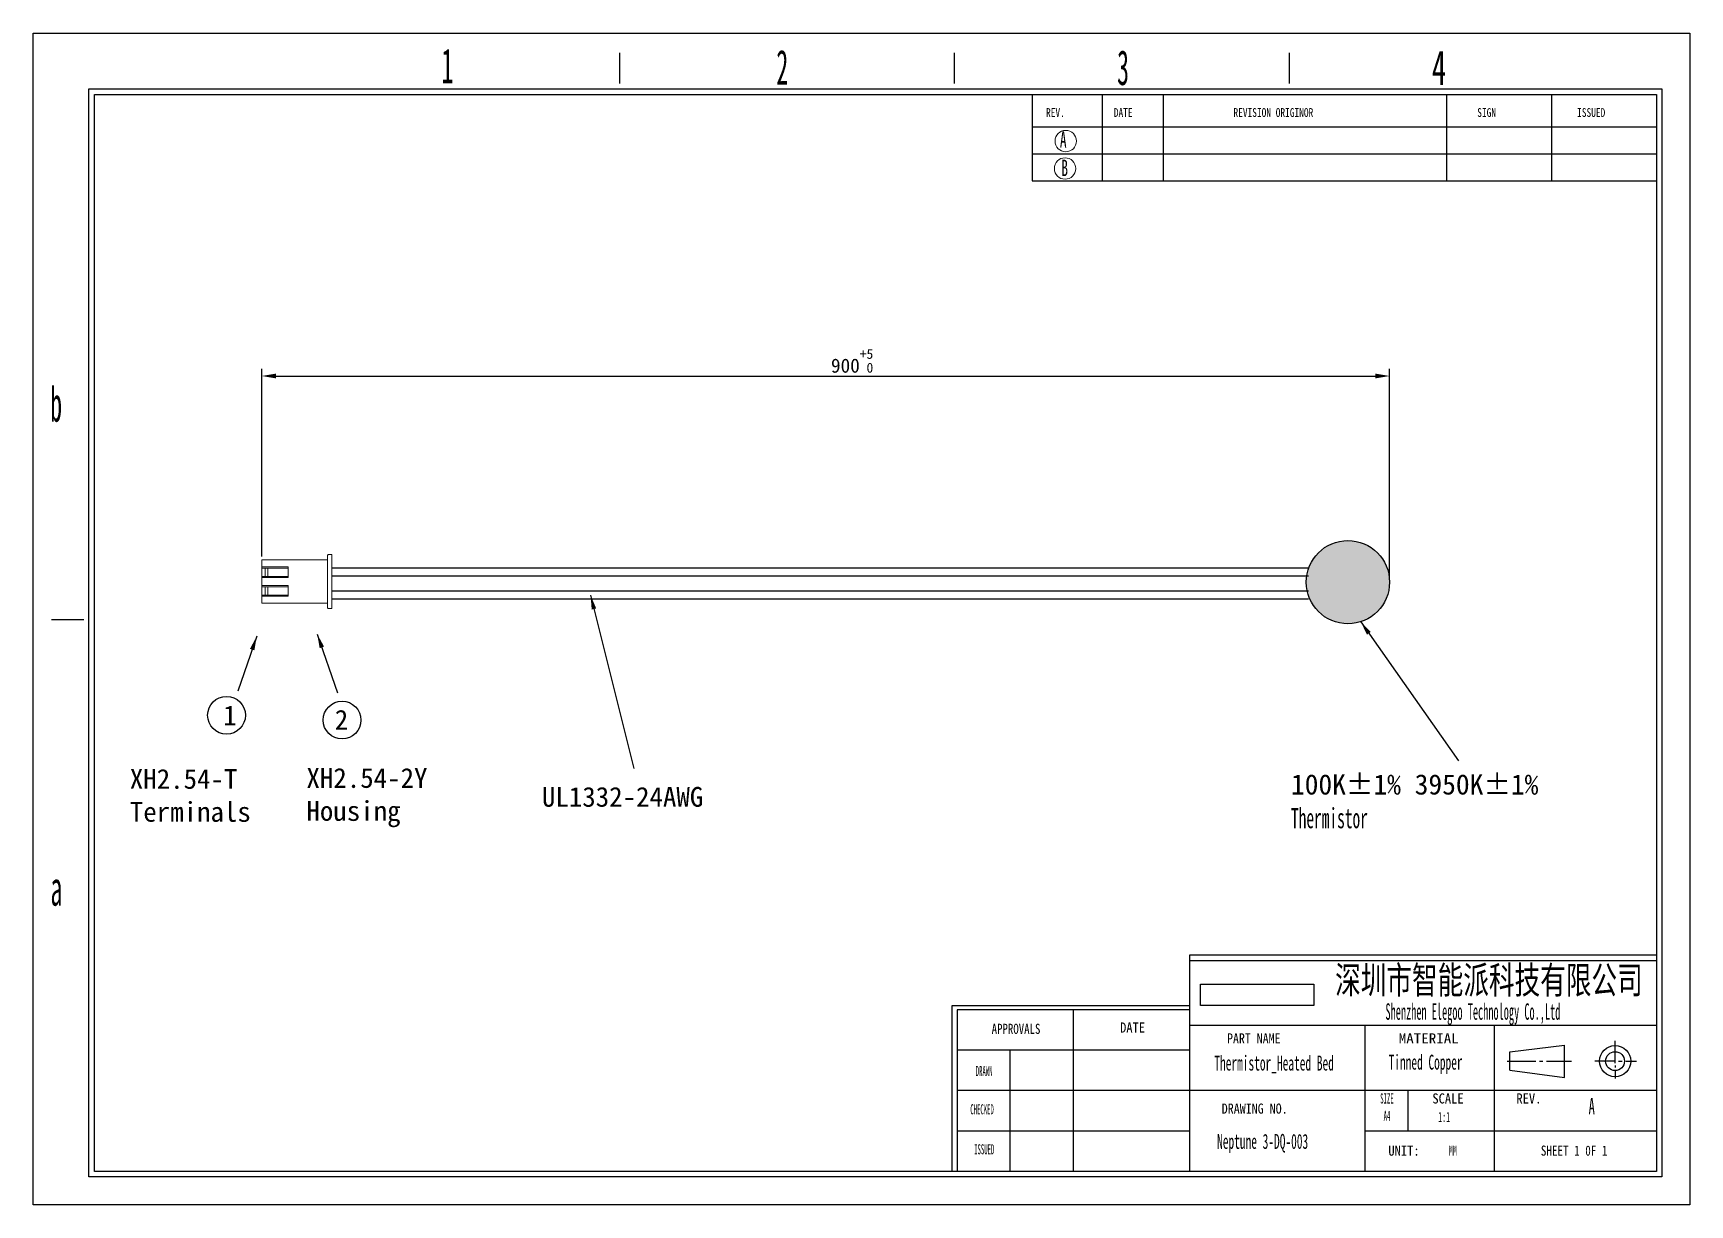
# Model space of a CAD drawing. Header units: millimetres. Extents: x -316 to -22, y 1 to 209.
import ezdxf

# ---------------------------------------------------------------- set-up
doc = ezdxf.new("R2010")
doc.units = ezdxf.units.MM
doc.header["$PDSIZE"] = -1
doc.layers.add('SLD-0', color=179, linetype='Continuous')
doc.styles.add('SLDTEXTSTYLE0', font='TXT', dxfattribs={"width": 0.56, "bigfont": 'bigfont'})
doc.styles.add('SLDTEXTSTYLE10', font='TXT', dxfattribs={"width": 0.862222})
doc.styles.add('SLDTEXTSTYLE11', font='TXT', dxfattribs={"width": 1.089})
doc.styles.add('SLDTEXTSTYLE13', font='TXT', dxfattribs={"width": 0.56})
doc.styles.add('SLDTEXTSTYLE14', font='TXT', dxfattribs={"width": 0.805625})
doc.styles.add('SLDTEXTSTYLE3', font='TXT', dxfattribs={"width": 0.484})
doc.styles.add('SLDTEXTSTYLE4', font='TXT', dxfattribs={"width": 0.40535})
doc.styles.add('SLDTEXTSTYLE5', font='TXT', dxfattribs={"width": 0.6})
doc.styles.add('SLDTEXTSTYLE6', font='TXT', dxfattribs={"width": 0.5025})
doc.styles.add('SLDTEXTSTYLE7', font='TXT', dxfattribs={"width": 0.9075})
doc.styles.add('SLDTEXTSTYLE8', font='TXT', dxfattribs={"width": 0.870455})
doc.styles.add('SLDTEXTSTYLE9', font='TXT', dxfattribs={"width": 0.7865})
doc.dimstyles.new('ISO-25', dxfattribs={"dimtxt": 2.5, "dimasz": 2.5, "dimexe": 1.25, "dimexo": 0.625, "dimtad": 1, "dimtxsty": 'Standard', "dimcen": 2.5, "dimadec": 0, "dimazin": 0, "dimtfac": 1, "dimtmove": 0, "dimatfit": 3, "dimfxl": 1, "dimarcsym": 0})
picture_1 = doc.add_image_def('image1.jpg', size_in_pixel=(1698, 321))

# ---------------------------------------------------------------- blocks, each defined once
blk = doc.blocks.new('*D7')
at = {"color": 0, "lineweight": -2}
for p, q in [((-275.13, 115.93), (-275.13, 149.1)), ((-272.63, 147.85), (-77.97, 147.85)), ((-75.47, 111.99), (-75.47, 149.1))]:
    blk.add_line(p, q, dxfattribs=at)
at = {"color": 0}
for points in [[(-272.63, 148.27), (-272.63, 147.43), (-275.13, 147.85)], [(-77.97, 148.27), (-77.97, 147.43), (-75.47, 147.85)]]:
    blk.add_solid(points, dxfattribs=at)
at = {"layer": 'Defpoints', "color": 0}
for p in [(-75.47, 147.85), (-275.13, 115.31), (-75.47, 111.36)]:
    blk.add_point(p, dxfattribs=at)
at = {"color": 0, "insert": (-170.61, 150.52), "char_height": 2.5, "attachment_point": 5}
blk.add_mtext('900{\\H0.7x;\\S+5^  0;}', dxfattribs=at)

msp = doc.modelspace()

# ---------------------------------------------------------------- hatches: boundary and pattern name
h = msp.add_hatch(color=256)
h.set_gradient(color1=(255, 255, 255), one_color=1, tint=1)
edge = h.paths.add_edge_path()
edge.add_arc((-82.836, 111.364), 7.367, 0, 360)

# ---------------------------------------------------------------- linework, layer by layer
at = {"color": 0}
for p, q in [((-262.702, 113.891), (-89.812, 113.891)), ((-262.702, 112.491), (-89.812, 112.491)), ((-262.702, 109.803), (-89.812, 109.803)), ((-262.702, 108.403), (-89.812, 108.403))]:
    msp.add_line(p, q, dxfattribs=at)
at = {"color": 179}
for p, q in [((-142.627, 7.079), (-142.627, 28.523)), ((-152.016, 14.249), (-110.904, 14.249))]:
    msp.add_line(p, q, dxfattribs=at)
at = {"color": 0, "lineweight": 0}
for points in [[(-275.132, 115.306), (-275.132, 108.881)], [(-275.132, 115.306), (-263.501, 115.306)], [(-262.702, 116.237), (-263.299, 116.237), (-263.378, 116.219), (-263.44, 116.175), (-263.484, 116.114), (-263.501, 116.035)], [(-263.501, 116.035), (-263.501, 108.881)], [(-262.702, 116.237), (-262.702, 108.881)], [(-270.444, 114.069), (-270.444, 112.181), (-275.132, 112.181)], [(-270.444, 114.069), (-275.132, 114.069)], [(-270.444, 113.867), (-275.132, 113.867)], [(-270.444, 112.383), (-275.132, 112.383)], [(-274.535, 113.867), (-274.535, 112.383)], [(-274.07, 113.867), (-274.07, 112.383)], [(-270.444, 110.768), (-275.132, 110.768)], [(-275.132, 108.881), (-270.444, 108.881), (-270.444, 110.768)], [(-270.444, 110.566), (-275.132, 110.566)], [(-270.444, 109.082), (-275.132, 109.082)], [(-275.132, 108.881), (-275.132, 107.643)], [(-274.535, 110.566), (-274.535, 109.082)], [(-274.07, 110.566), (-274.07, 109.082)], [(-263.501, 108.881), (-263.501, 106.914)], [(-262.702, 108.881), (-262.702, 106.712)], [(-275.132, 107.643), (-263.501, 107.643)], [(-263.501, 106.914), (-263.484, 106.835), (-263.44, 106.774), (-263.378, 106.73), (-263.299, 106.712), (-262.702, 106.712)]]:
    msp.add_lwpolyline(points, dxfattribs=at)
for centre, radius in [((-82.836, 111.364), 7.367), ((-281.354, 87.805), 3.347), ((-260.904, 86.959), 3.347)]:
    msp.add_circle(centre, radius)
at = {"layer": 'SLD-0'}
for p, q in [((-315.597, 208.534), (-22.303, 208.534)), ((-315.597, 1.154), (-315.597, 208.534)), ((-22.303, 208.534), (-22.303, 1.154)), ((-304.735, 7.079), (-304.735, 197.671)), ((-304.735, 197.671), (-28.228, 197.671)), ((-65.392, 197.671), (-65.392, 182.374)), ((-46.81, 197.671), (-46.81, 182.374)), ((-28.228, 197.671), (-28.228, 7.079)), ((-28.228, 7.079), (-304.735, 7.079)), ((-22.303, 1.154), (-315.597, 1.154))]:
    msp.add_line(p, q, dxfattribs=at)
at = {"layer": 'SLD-0', "color": 6, "linetype": 'Continuous'}
for p, q in [((-211.708, 199.646), (-211.708, 205.029)), ((-152.457, 199.646), (-152.457, 205.029)), ((-93.206, 199.646), (-93.206, 205.029)), ((-305.722, 6.091), (-305.722, 198.658)), ((-305.722, 198.658), (-27.241, 198.658)), ((-27.241, 198.658), (-27.241, 6.091)), ((-306.605, 104.713), (-312.341, 104.713)), ((-27.241, 6.091), (-305.722, 6.091))]:
    msp.add_line(p, q, dxfattribs=at)
at = {"layer": 'SLD-0', "color": 179, "linetype": 'Continuous'}
for p, q in [((-138.751, 197.671), (-138.751, 182.374)), ((-126.359, 197.671), (-126.359, 182.374)), ((-115.523, 197.671), (-115.523, 182.374)), ((-138.751, 191.934), (-28.228, 191.934)), ((-138.751, 187.154), (-28.228, 187.154)), ((-138.751, 182.374), (-28.228, 182.374)), ((-28.228, 45.322), (-110.904, 45.322)), ((-110.904, 45.322), (-110.904, 7.079)), ((-28.228, 44.366), (-110.904, 44.366)), ((-110.904, 36.391), (-152.972, 36.391)), ((-152.972, 36.391), (-152.972, 7.079)), ((-110.904, 35.671), (-152.016, 35.671)), ((-152.016, 35.671), (-152.016, 7.079)), ((-131.46, 35.671), (-131.46, 7.079)), ((-28.228, 32.893), (-110.904, 32.893)), ((-79.857, 32.893), (-79.857, 7.079)), ((-56.911, 7.079), (-56.911, 32.893)), ((-54.154, 28.214), (-44.522, 29.398)), ((-44.522, 23.706), (-44.522, 29.398)), ((-35.54, 26.209), (-35.54, 30.176)), ((-110.904, 28.523), (-152.016, 28.523)), ((-54.624, 26.593), (-49.579, 26.593)), ((-54.154, 24.966), (-54.154, 28.214)), ((-48.949, 26.593), (-48.318, 26.593)), ((-47.688, 26.593), (-43.274, 26.593)), ((-35.54, 26.593), (-39.141, 26.593)), ((-34.91, 26.593), (-34.279, 26.593)), ((-33.649, 26.593), (-31.757, 26.593)), ((-54.154, 24.966), (-44.522, 23.706)), ((-35.54, 25.826), (-35.54, 25.443)), ((-35.54, 25.06), (-35.54, 23.527)), ((-110.904, 21.375), (-152.016, 21.375)), ((-28.228, 21.42), (-110.904, 21.42)), ((-72.208, 21.42), (-72.208, 14.249)), ((-79.857, 14.249), (-28.228, 14.249)), ((-120.012, 7.079), (-161.124, 7.079))]:
    msp.add_line(p, q, dxfattribs=at)
at = {"layer": 'SLD-0', "lineweight": 18}
for centre in [(-132.787, 189.423), (-132.91, 184.575)]:
    msp.add_circle(centre, 1.894, dxfattribs=at)
at = {"layer": 'SLD-0', "color": 179, "linetype": 'Continuous'}
for radius in [2.771, 1.669]:
    msp.add_circle((-35.54, 26.593), radius, dxfattribs=at)

# ---------------------------------------------------------------- texts
at = {"attachment_point": 1}
for s, insert, char_height, width in [('1', (-281.956, 89.522), 3.5, 2.53701), ('2', (-262.202, 88.763), 3.5, 3.71983), ('{\\fSimSun|b0|i0|c134|p2;XH2.54-T\\PTerminals}', (-298.486, 78.292), 3.5, 33.72108), ('{\\fSimSun|b0|i0|c134|p2;XH2.54-2Y\\PHousing}', (-267.214, 78.458), 3.5, 32.76692), ('100K±1% 3950K±1% \\P{\\W0.56;\\C0;Thermistor}', (-92.923, 77.355), 3.57739, 78.21971), ('UL1332-24AWG', (-225.528, 75.116), 3.5, 31.17625)]:
    msp.add_mtext(s, dxfattribs=dict(at, insert=insert, char_height=char_height, width=width))
at = {"layer": 'SLD-0'}
for s, insert, char_height, attachment_point, style in [('1', (-243.299, 205.831), 6.172, 1, 'SLDTEXTSTYLE6'), ('2', (-184.021, 205.587), 6.172, 1, 'SLDTEXTSTYLE6'), ('3', (-123.703, 205.525), 6.172, 1, 'SLDTEXTSTYLE6'), ('4', (-67.969, 205.519), 6.172, 1, 'SLDTEXTSTYLE5'), ('A', (-133.832, 191.146), 2.903, 1, 'SLDTEXTSTYLE5'), ('B', (-133.578, 186.131), 2.903, 1, 'SLDTEXTSTYLE5'), ('b', (-312.575, 145.952), 6.172, 1, 'SLDTEXTSTYLE6'), ('a', (-312.53, 60.283), 6.172, 1, 'SLDTEXTSTYLE6'), ('{\\fSimSun|b0|i0|c134|p2;\\W0.689;深圳市智能派科技有限公司}', (-57.877, 43.358), 4.82808, 2, 'SLDTEXTSTYLE11'), ('A', (-40.231, 20.079), 2.91, 1, 'SLDTEXTSTYLE13')]:
    msp.add_mtext(s, dxfattribs=dict(at, insert=insert, char_height=char_height, attachment_point=attachment_point, style=style))
at = {"layer": 'SLD-0', "color": 179}
for s, insert, char_height, attachment_point, style in [('REV.', (-136.281, 195.26), 1.5536, 1, 'SLDTEXTSTYLE9'), ('DATE', (-124.283, 195.26), 1.5536, 1, 'SLDTEXTSTYLE9'), ('REVISION ORIGINOR', (-103.101, 195.26), 1.55363, 1, 'SLDTEXTSTYLE9'), ('SIGN', (-59.943, 195.26), 1.5536, 1, 'SLDTEXTSTYLE9'), ('ISSUED', (-42.261, 195.26), 1.5536, 1, 'SLDTEXTSTYLE9'), ('{\\W0.46;Shenzhen Elegoo Technology Co.,Ltd}', (-60.713, 36.82), 2.91042, 2, 'SLDTEXTSTYLE13'), ('APPROVALS', (-141.594, 33.207), 1.7927, 2, 'SLDTEXTSTYLE9'), ('DATE', (-120.96, 33.437), 1.7927, 2, 'SLDTEXTSTYLE7'), ('PART NAME', (-99.505, 31.505), 1.7927, 2, 'SLDTEXTSTYLE10'), ('MATERIAL', (-68.529, 31.505), 1.7927, 2, 'SLDTEXTSTYLE11'), ('DRAWN', (-147.247, 25.733), 1.7927, 2, 'SLDTEXTSTYLE4'), ('SIZE', (-75.931, 20.881), 1.7927, 2, 'SLDTEXTSTYLE4'), ('SCALE', (-65.121, 20.881), 1.7927, 2, 'SLDTEXTSTYLE7'), ('REV.', (-50.799, 20.881), 1.7927, 2, 'SLDTEXTSTYLE7'), ('CHECKED', (-147.606, 18.965), 1.7927, 2, 'SLDTEXTSTYLE4'), ('DRAWING NO.', (-99.339, 19.089), 1.79265, 2, 'SLDTEXTSTYLE8'), ('A4', (-75.92, 17.813), 1.7927, 2, 'SLDTEXTSTYLE4'), ('1:1', (-65.813, 17.605), 1.7927, 2, 'SLDTEXTSTYLE3'), ('ISSUED', (-147.222, 11.885), 1.7927, 2, 'SLDTEXTSTYLE4'), ('UNIT:', (-72.911, 11.651), 1.7927, 2, 'SLDTEXTSTYLE7'), ('MM', (-64.249, 11.651), 1.7927, 2, 'SLDTEXTSTYLE3'), ('SHEET 1 0F 1', (-42.79, 11.651), 1.79265, 2, 'SLDTEXTSTYLE14')]:
    msp.add_mtext(s, dxfattribs=dict(at, insert=insert, char_height=char_height, attachment_point=attachment_point, style=style))
at = {"layer": 'SLD-0', "color": 0, "char_height": 2.64583, "attachment_point": 2, "style": 'SLDTEXTSTYLE0'}
for s, insert in [('{\\fSimSun|b0|i0|c134|p2;Thermistor_Heated Bed}', (-95.905, 27.573)), ('{\\fSimSun|b0|i0|c134|p2;\\W0.56;Tinned Copper}', (-69.089, 27.735)), ('{\\fSimSun|b0|i0|c134|p2;Neptune 3-DQ-003}', (-97.935, 13.711))]:
    msp.add_mtext(s, dxfattribs=dict(at, insert=insert))

# ---------------------------------------------------------------- dimensions: what is measured, and where the dimension line sits
dim = msp.add_linear_dim(base=(-75.469, 147.851), p1=(-275.132, 115.306), p2=(-75.469, 111.364), text='900{\\H0.7x;\\S+5^  0;}', dimstyle='ISO-25')
dim.commit()
dim.dimension.update_dxf_attribs({"geometry": '*D7', "text_midpoint": (-170.609, 147.851), "dimtype": 160})

# ---------------------------------------------------------------- pictures from other files: only their frames are drawn
image = msp.add_image(picture_1, insert=(-108.942, 36.438), size_in_units=(20.09, 3.798))
image.dxf.flags = 7

# ---------------------------------------------------------------- leaders
for points in [[(-216.915, 109.036), (-209.28, 78.393)], [(-80.571, 104.354), (-63.248, 79.755)], [(-276.009, 101.798), (-279.345, 92.054)], [(-265.304, 102.183), (-261.698, 91.758)]]:
    msp.add_leader(points, dimstyle='ISO-25', override={"dimgap": 0.625, "dimtad": 0})

doc.saveas('drawing.dxf')
